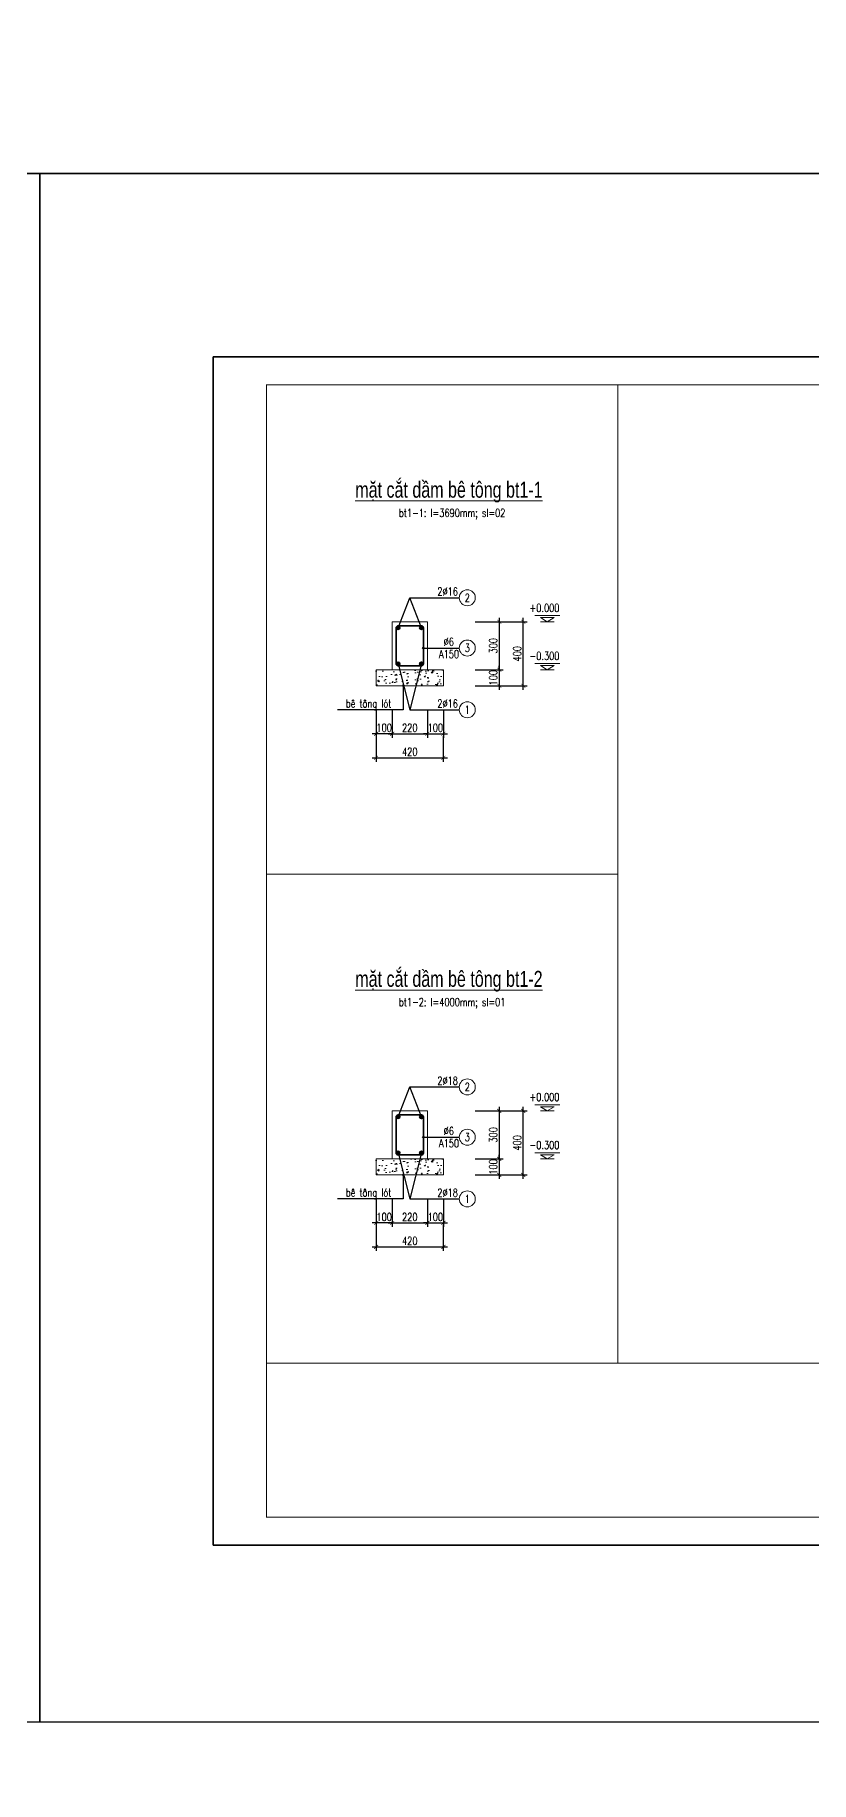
# Model space of a CAD drawing. Extents: x -2098986 to 943, y -1296280 to 73591.
# Drawn here: x -1574276 to -1554874, y -1091974 to -1048310 of the extents above; entities that cross this region are included whole.
import ezdxf
from ezdxf.enums import TextEntityAlignment as Align

# ---------------------------------------------------------------- set-up
doc = ezdxf.new("R2010")
doc.units = 0
doc.header["$LTSCALE"] = 150
doc.header["$PDMODE"] = 35
doc.layers.get('0').update_dxf_attribs({"lineweight": 18})
doc.layers.get('Defpoints').update_dxf_attribs({"lineweight": 18})
for name, color, linetype, lineweight in [('05.Text', 253, 'Continuous', 18), ('11.Khung bo', 32, 'Continuous', 50), ('12.Khung', 36, 'Continuous', 25), ('KCVN-THAY', 7, 'Continuous', 25), ('LS-DIM', 251, 'Continuous', 13), ('LS-HATCH', 147, 'Continuous', 9), ('LS-TEXT', 60, 'Continuous', 20), ('LS-THAY', 7, 'Continuous', 20), ('LS-THEP', 3, 'Continuous', 35)]:
    doc.layers.add(name, color=color, linetype=linetype, lineweight=lineweight)
doc.layers.add('DIM', color=1, linetype='Continuous')
doc.layers.add('Tpl_Bound', color=1, linetype='Continuous', plot=False)
doc.styles.add('chu ghi chu', font='vntimeh.shx', dxfattribs={"width": 0.7})
doc.styles.add('KCVN-LEADER', font='vnromadi.shx', dxfattribs={"width": 0.7, "height": 4})
doc.styles.add('romans.shx', font='romans.shx', dxfattribs={"width": 0.75, "bigfont": 'vns.shx'})
doc.styles.add('vnsimpli', font='vnsimli.shx', dxfattribs={"width": 0.75})
doc.dimstyles.new('D25', dxfattribs={"dimscale": 0, "dimtxt": 200, "dimasz": 100, "dimexe": 100, "dimexo": 0, "dimgap": 50, "dimtad": 1, "dimdec": 0, "dimlfac": 0.25, "dimdsep": 46, "dimtxsty": 'vnsimpli', "dimblk1": 'ARCHTICK', "dimblk2": 'ARCHTICK', "dimsah": 1, "dimcen": 0, "dimdle": 100, "dimclrd": 256, "dimclre": 256, "dimclrt": 60, "dimadec": 0, "dimazin": 0, "dimtfac": 0.004, "dimtdec": 0, "dimtix": 1, "dimtmove": 2, "dimatfit": 3, "dimldrblk": 'ARCHTICK', "dimfxl": 1, "dimtolj": 1, "dimarcsym": 0})
doc.dimstyles.new('LS.GHI CHU', dxfattribs={"dimtxt": 200, "dimasz": 120, "dimexe": 120, "dimexo": 120, "dimgap": 80, "dimtad": 1, "dimdec": 0, "dimzin": 0, "dimdsep": 46, "dimtxsty": 'romans.shx', "dimblk": 'ARCHTICK', "dimcen": 0.09, "dimdle": 120, "dimclrd": 256, "dimclre": 8, "dimclrt": 7, "dimadec": 0, "dimazin": 0, "dimtfac": 1, "dimtdec": 0, "dimtofl": 0, "dimtmove": 0, "dimatfit": 3, "dimldrblk": 'ARCHTICK', "dimfxl": 1, "dimtolj": 1, "dimtzin": 0, "dimarcsym": 0})

# ---------------------------------------------------------------- blocks, each defined once
blk = doc.blocks.new('*U4')
at = {"layer": 'KCVN-THAY', "color": 140}
blk.add_lwpolyline([(214871.76, 86966.68), (215381.8, 86966.68), (215381.8, 86579.68), (214871.76, 86579.68)], close=True, dxfattribs=at)
blk = doc.blocks.new('_ArchTick')
at = {"layer": 'DIM', "color": 0, "const_width": 0.15}
blk.add_lwpolyline([(-0.5, -0.5), (0.5, 0.5)], dxfattribs=at)
blk = doc.blocks.new('*D1061')
at = {"layer": 'Defpoints', "color": 0, "transparency": 16777216}
for p in [(-1565346, -1065176, 0), (-1564466, -1065176, 0), (-1564466, -1065776, 0)]:
    blk.add_point(p, dxfattribs=at)
at = {"layer": 'LS-DIM', "lineweight": -2, "transparency": 16777216}
for p, q in [((-1565346, -1065176, 0), (-1565346, -1065876, 0)), ((-1564466, -1065176, 0), (-1564466, -1065876, 0)), ((-1565446, -1065776, 0), (-1564366, -1065776, 0))]:
    blk.add_line(p, q, dxfattribs=at)
at = {"layer": 'LS-DIM', "lineweight": -2, "transparency": 16777216, "xscale": 100, "yscale": 100, "zscale": 100, "rotation": 180}
blk.add_blockref('_ArchTick', (-1565346, -1065776, 0), dxfattribs=at)
at = {"layer": 'LS-DIM', "lineweight": -2, "transparency": 16777216, "xscale": 100, "yscale": 100, "zscale": 100}
blk.add_blockref('_ArchTick', (-1564466, -1065776, 0), dxfattribs=at)
at = {"layer": 'LS-DIM', "color": 60, "transparency": 16777216, "insert": (-1564906, -1065626, 0), "char_height": 200, "attachment_point": 5, "style": 'vnsimpli'}
blk.add_mtext('\\A1;220', dxfattribs=at)
blk = doc.blocks.new('*D1062')
at = {"layer": 'Defpoints', "color": 0, "transparency": 16777216}
for p in [(-1565746, -1065176, 0), (-1564066, -1065177, 0), (-1564066, -1066376, 0)]:
    blk.add_point(p, dxfattribs=at)
at = {"layer": 'LS-DIM', "lineweight": -2, "transparency": 16777216}
for p, q in [((-1565746, -1065176, 0), (-1565747, -1066475, 0)), ((-1564066, -1065177, 0), (-1564067, -1066476, 0)), ((-1565847, -1066375, 0), (-1563966, -1066376, 0))]:
    blk.add_line(p, q, dxfattribs=at)
at = {"layer": 'LS-DIM', "lineweight": -2, "transparency": 16777216, "xscale": 100, "yscale": 100, "zscale": 100}
for p, rotation in [((-1565747, -1066375, 0), 179.9658978745376), ((-1564066, -1066376, 0), 359.9658978745376)]:
    blk.add_blockref('_ArchTick', p, dxfattribs=dict(at, rotation=rotation))
at = {"layer": 'LS-DIM', "color": 60, "transparency": 16777216, "insert": (-1564906, -1066225, 0), "char_height": 200, "attachment_point": 5, "rotation": 359.9659, "style": 'vnsimpli'}
blk.add_mtext('\\A1;420', dxfattribs=at)
blk = doc.blocks.new('cotthep')
at = {"layer": 'LS-THAY'}
blk.add_circle((-250, 0), 250, dxfattribs=at)
at = {"layer": 'LS-TEXT', "style": 'vnsimpli', "width": 0.75}
for tag, p in [('10', (-250, -123)), ('24`25', (446, 69)), ('A200', (440, -316))]:
    blk.add_attdef(tag, text='', height=250, dxfattribs=at).set_placement(p, align=Align.CENTER)
blk = doc.blocks.new('*D1063')
at = {"layer": 'Defpoints', "color": 0, "transparency": 16777216}
for p in [(-1563268, -1062976, 0), (-1563268, -1064176, 0), (-1562668, -1064176, 0)]:
    blk.add_point(p, dxfattribs=at)
at = {"layer": 'LS-DIM', "lineweight": -2, "transparency": 16777216}
for p, q in [((-1563268, -1062976, 0), (-1562568, -1062976, 0)), ((-1562668, -1062876, 0), (-1562668, -1064276, 0)), ((-1563268, -1064176, 0), (-1562568, -1064176, 0))]:
    blk.add_line(p, q, dxfattribs=at)
at = {"layer": 'LS-DIM', "lineweight": -2, "transparency": 16777216, "xscale": 100, "yscale": 100, "zscale": 100}
for p, rotation in [((-1562668, -1062976, 0), 90), ((-1562668, -1064176, 0), 270)]:
    blk.add_blockref('_ArchTick', p, dxfattribs=dict(at, rotation=rotation))
at = {"layer": 'LS-DIM', "color": 60, "transparency": 16777216, "insert": (-1562818, -1063576, 0), "char_height": 200, "attachment_point": 5, "rotation": 90, "style": 'vnsimpli'}
blk.add_mtext('\\A1;300', dxfattribs=at)
blk = doc.blocks.new('THEP DAM')
at = {"layer": 'LS-THEP'}
for p, q in [((-0.6, 0), (0.6, 0)), ((-0.42, 0.42), (0.42, -0.42)), ((-0.42, -0.42), (0.42, 0.42)), ((0, 0.6), (0, -0.6))]:
    blk.add_line(p, q, dxfattribs=at)
blk.add_circle((0, 0), 0.6, dxfattribs=at)
blk = doc.blocks.new('*D1064')
at = {"layer": 'Defpoints', "color": 0, "transparency": 16777216}
for p in [(-1563267, -1062976, 0), (-1562068, -1062976, 0), (-1563267, -1064576, 0)]:
    blk.add_point(p, dxfattribs=at)
at = {"layer": 'LS-DIM', "lineweight": -2, "transparency": 16777216}
for p, q in [((-1563267, -1062976, 0), (-1561968, -1062976, 0)), ((-1562068, -1064676, 0), (-1562068, -1062876, 0)), ((-1563267, -1064576, 0), (-1561968, -1064576, 0))]:
    blk.add_line(p, q, dxfattribs=at)
at = {"layer": 'LS-DIM', "lineweight": -2, "transparency": 16777216, "xscale": 100, "yscale": 100, "zscale": 100}
for p, rotation in [((-1562068, -1062976, 0), 90), ((-1562068, -1064576, 0), 270)]:
    blk.add_blockref('_ArchTick', p, dxfattribs=dict(at, rotation=rotation))
at = {"layer": 'LS-DIM', "color": 60, "transparency": 16777216, "insert": (-1562218, -1063776, 0), "char_height": 200, "attachment_point": 5, "rotation": 90, "style": 'vnsimpli'}
blk.add_mtext('\\A1;400', dxfattribs=at)
blk = doc.blocks.new('nhieu cot')
at = {"layer": 'LS-DIM', "linetype": 'Continuous'}
for p, q in [((605, 194), (-173, 194)), ((432, 130), (0, 130)), ((0, 130), (216, 0)), ((432, 0), (0, 0)), ((216, 0), (432, 130))]:
    blk.add_line(p, q, dxfattribs=at)
blk.add_solid([(216, 0), (216, 130), (0, 130), (216, 0)], dxfattribs=at)
at = {"color": 31, "linetype": 'Continuous', "style": 'chu ghi chu', "width": 0.7}
for tag, p in [('COT3', (-73, 1058)), ('COT2', (-73, 684)), ('COT1', (-73, 309))]:
    blk.add_attdef(tag, p, '', height=250, dxfattribs=at)
blk = doc.blocks.new('*D1065')
at = {"layer": 'Defpoints', "color": 0, "transparency": 16777216}
for p in [(-1563268, -1064176, 0), (-1563268, -1064576, 0), (-1562668, -1064576, 0)]:
    blk.add_point(p, dxfattribs=at)
at = {"layer": 'LS-DIM', "lineweight": -2, "transparency": 16777216}
for p, q in [((-1562668, -1064176, 0), (-1562668, -1064076, 0)), ((-1563268, -1064176, 0), (-1562568, -1064176, 0)), ((-1562668, -1064176, 0), (-1562668, -1064576, 0)), ((-1563268, -1064576, 0), (-1562568, -1064576, 0)), ((-1562668, -1064576, 0), (-1562668, -1064676, 0))]:
    blk.add_line(p, q, dxfattribs=at)
at = {"layer": 'LS-DIM', "lineweight": -2, "transparency": 16777216, "xscale": 100, "yscale": 100, "zscale": 100}
for p, rotation in [((-1562668, -1064176, 0), 270), ((-1562668, -1064576, 0), 90)]:
    blk.add_blockref('_ArchTick', p, dxfattribs=dict(at, rotation=rotation))
at = {"layer": 'LS-DIM', "color": 60, "transparency": 16777216, "insert": (-1562818, -1064376, 0), "char_height": 200, "attachment_point": 5, "rotation": 90, "style": 'vnsimpli'}
blk.add_mtext('\\A1;100', dxfattribs=at)
blk = doc.blocks.new('*D1066')
at = {"layer": 'Defpoints', "color": 0, "transparency": 16777216}
for p in [(-1564466, -1065176, 0), (-1564066, -1065176, 0), (-1564066, -1065776)]:
    blk.add_point(p, dxfattribs=at)
at = {"layer": 'LS-DIM', "lineweight": -2, "transparency": 16777216}
for p, q in [((-1564466, -1065176), (-1564466, -1065876)), ((-1564066, -1065176), (-1564066, -1065876)), ((-1564466, -1065776), (-1564566, -1065776)), ((-1564466, -1065776), (-1564066, -1065776)), ((-1564066, -1065776), (-1563966, -1065776))]:
    blk.add_line(p, q, dxfattribs=at)
at = {"layer": 'LS-DIM', "lineweight": -2, "transparency": 16777216, "xscale": 100, "yscale": 100, "zscale": 100}
blk.add_blockref('_ArchTick', (-1564466, -1065776), dxfattribs=at)
at = {"layer": 'LS-DIM', "lineweight": -2, "transparency": 16777216, "xscale": 100, "yscale": 100, "zscale": 100, "rotation": 180}
blk.add_blockref('_ArchTick', (-1564066, -1065776), dxfattribs=at)
at = {"layer": 'LS-DIM', "color": 60, "transparency": 16777216, "insert": (-1564266, -1065626), "char_height": 200, "attachment_point": 5, "style": 'vnsimpli'}
blk.add_mtext('\\A1;100', dxfattribs=at)
blk = doc.blocks.new('*D1067')
at = {"layer": 'Defpoints', "color": 0, "transparency": 16777216}
for p in [(-1565746, -1065176, 0), (-1565346, -1065176, 0), (-1565746, -1065776)]:
    blk.add_point(p, dxfattribs=at)
at = {"layer": 'LS-DIM', "lineweight": -2, "transparency": 16777216}
for p, q in [((-1565746, -1065176), (-1565746, -1065876)), ((-1565346, -1065176), (-1565346, -1065876)), ((-1565746, -1065776), (-1565846, -1065776)), ((-1565346, -1065776), (-1565746, -1065776)), ((-1565346, -1065776), (-1565246, -1065776))]:
    blk.add_line(p, q, dxfattribs=at)
at = {"layer": 'LS-DIM', "lineweight": -2, "transparency": 16777216, "xscale": 100, "yscale": 100, "zscale": 100}
blk.add_blockref('_ArchTick', (-1565746, -1065776), dxfattribs=at)
at = {"layer": 'LS-DIM', "lineweight": -2, "transparency": 16777216, "xscale": 100, "yscale": 100, "zscale": 100, "rotation": 180}
blk.add_blockref('_ArchTick', (-1565346, -1065776), dxfattribs=at)
at = {"layer": 'LS-DIM', "color": 60, "transparency": 16777216, "insert": (-1565546, -1065626), "char_height": 200, "attachment_point": 5, "style": 'vnsimpli'}
blk.add_mtext('\\A1;100', dxfattribs=at)
blk = doc.blocks.new('100')
at = {"layer": '11.Khung bo', "const_width": 26.7}
blk.add_lwpolyline([(1860913, -945240), (1860913, -916940), (1896063, -916940), (1896063, -945240)], close=True, dxfattribs=at)
blk.add_lwpolyline([(1860913, -945240), (1860913, -916940), (1896063, -916940), (1896063, -945240)], close=True, dxfattribs=at)
blk.add_lwpolyline([(1860913, -945240), (1860913, -916940), (1896063, -916940), (1896063, -945240)], close=True, dxfattribs=at)
at = {"layer": '12.Khung'}
blk.add_lwpolyline([(1901579, -945940), (1901579, -916240), (1859580, -916240), (1859580, -945940)], close=True, dxfattribs=at)
blk.add_lwpolyline([(1901579, -945940), (1901579, -916240), (1859580, -916240), (1859580, -945940)], close=True, dxfattribs=at)
blk.add_lwpolyline([(1901579, -945940), (1901579, -916240), (1859580, -916240), (1859580, -945940)], close=True, dxfattribs=at)
blk = doc.blocks.new('*D1232')
at = {"layer": 'Defpoints', "color": 0, "transparency": 16777216}
for p in [(-1565346, -1077401, 0), (-1564466, -1077401, 0), (-1564466, -1078001, 0)]:
    blk.add_point(p, dxfattribs=at)
at = {"layer": 'LS-DIM', "lineweight": -2, "transparency": 16777216}
for p, q in [((-1565346, -1077401, 0), (-1565346, -1078101, 0)), ((-1564466, -1077401, 0), (-1564466, -1078101, 0)), ((-1565446, -1078001, 0), (-1564366, -1078001, 0))]:
    blk.add_line(p, q, dxfattribs=at)
at = {"layer": 'LS-DIM', "lineweight": -2, "transparency": 16777216, "xscale": 100, "yscale": 100, "zscale": 100, "rotation": 180}
blk.add_blockref('_ArchTick', (-1565346, -1078001, 0), dxfattribs=at)
at = {"layer": 'LS-DIM', "lineweight": -2, "transparency": 16777216, "xscale": 100, "yscale": 100, "zscale": 100}
blk.add_blockref('_ArchTick', (-1564466, -1078001, 0), dxfattribs=at)
at = {"layer": 'LS-DIM', "color": 60, "transparency": 16777216, "insert": (-1564906, -1077851, 0), "char_height": 200, "attachment_point": 5, "style": 'vnsimpli'}
blk.add_mtext('\\A1;220', dxfattribs=at)
blk = doc.blocks.new('*D1233')
at = {"layer": 'Defpoints', "color": 0, "transparency": 16777216}
for p in [(-1565746, -1077401, 0), (-1564066, -1077402, 0), (-1564066, -1078601, 0)]:
    blk.add_point(p, dxfattribs=at)
at = {"layer": 'LS-DIM', "lineweight": -2, "transparency": 16777216}
for p, q in [((-1565746, -1077401, 0), (-1565747, -1078700, 0)), ((-1564066, -1077402, 0), (-1564067, -1078701, 0)), ((-1565847, -1078600, 0), (-1563966, -1078601, 0))]:
    blk.add_line(p, q, dxfattribs=at)
at = {"layer": 'LS-DIM', "lineweight": -2, "transparency": 16777216, "xscale": 100, "yscale": 100, "zscale": 100}
for p, rotation in [((-1565747, -1078600, 0), 179.9658978745376), ((-1564066, -1078601, 0), 359.9658978745376)]:
    blk.add_blockref('_ArchTick', p, dxfattribs=dict(at, rotation=rotation))
at = {"layer": 'LS-DIM', "color": 60, "transparency": 16777216, "insert": (-1564906, -1078450, 0), "char_height": 200, "attachment_point": 5, "rotation": 359.9659, "style": 'vnsimpli'}
blk.add_mtext('\\A1;420', dxfattribs=at)
blk = doc.blocks.new('*D1234')
at = {"layer": 'Defpoints', "color": 0, "transparency": 16777216}
for p in [(-1563268, -1075201, 0), (-1563268, -1076401, 0), (-1562668, -1076401, 0)]:
    blk.add_point(p, dxfattribs=at)
at = {"layer": 'LS-DIM', "lineweight": -2, "transparency": 16777216}
for p, q in [((-1563268, -1075201, 0), (-1562568, -1075201, 0)), ((-1562668, -1075101, 0), (-1562668, -1076501, 0)), ((-1563268, -1076401, 0), (-1562568, -1076401, 0))]:
    blk.add_line(p, q, dxfattribs=at)
at = {"layer": 'LS-DIM', "lineweight": -2, "transparency": 16777216, "xscale": 100, "yscale": 100, "zscale": 100}
for p, rotation in [((-1562668, -1075201, 0), 90), ((-1562668, -1076401, 0), 270)]:
    blk.add_blockref('_ArchTick', p, dxfattribs=dict(at, rotation=rotation))
at = {"layer": 'LS-DIM', "color": 60, "transparency": 16777216, "insert": (-1562818, -1075801, 0), "char_height": 200, "attachment_point": 5, "rotation": 90, "style": 'vnsimpli'}
blk.add_mtext('\\A1;300', dxfattribs=at)
blk = doc.blocks.new('*D1235')
at = {"layer": 'Defpoints', "color": 0, "transparency": 16777216}
for p in [(-1563267, -1075201, 0), (-1562068, -1075201, 0), (-1563267, -1076801, 0)]:
    blk.add_point(p, dxfattribs=at)
at = {"layer": 'LS-DIM', "lineweight": -2, "transparency": 16777216}
for p, q in [((-1563267, -1075201, 0), (-1561968, -1075201, 0)), ((-1562068, -1076901, 0), (-1562068, -1075101, 0)), ((-1563267, -1076801, 0), (-1561968, -1076801, 0))]:
    blk.add_line(p, q, dxfattribs=at)
at = {"layer": 'LS-DIM', "lineweight": -2, "transparency": 16777216, "xscale": 100, "yscale": 100, "zscale": 100}
for p, rotation in [((-1562068, -1075201, 0), 90), ((-1562068, -1076801, 0), 270)]:
    blk.add_blockref('_ArchTick', p, dxfattribs=dict(at, rotation=rotation))
at = {"layer": 'LS-DIM', "color": 60, "transparency": 16777216, "insert": (-1562218, -1076001, 0), "char_height": 200, "attachment_point": 5, "rotation": 90, "style": 'vnsimpli'}
blk.add_mtext('\\A1;400', dxfattribs=at)
blk = doc.blocks.new('*D1229')
at = {"layer": 'Defpoints', "color": 0, "transparency": 16777216}
for p in [(-1563268, -1076401, 0), (-1563268, -1076801, 0), (-1562668, -1076801, 0)]:
    blk.add_point(p, dxfattribs=at)
at = {"layer": 'LS-DIM', "lineweight": -2, "transparency": 16777216}
for p, q in [((-1562668, -1076401, 0), (-1562668, -1076301, 0)), ((-1563268, -1076401, 0), (-1562568, -1076401, 0)), ((-1562668, -1076401, 0), (-1562668, -1076801, 0)), ((-1563268, -1076801, 0), (-1562568, -1076801, 0)), ((-1562668, -1076801, 0), (-1562668, -1076901, 0))]:
    blk.add_line(p, q, dxfattribs=at)
at = {"layer": 'LS-DIM', "lineweight": -2, "transparency": 16777216, "xscale": 100, "yscale": 100, "zscale": 100}
for p, rotation in [((-1562668, -1076401, 0), 270), ((-1562668, -1076801, 0), 90)]:
    blk.add_blockref('_ArchTick', p, dxfattribs=dict(at, rotation=rotation))
at = {"layer": 'LS-DIM', "color": 60, "transparency": 16777216, "insert": (-1562818, -1076601, 0), "char_height": 200, "attachment_point": 5, "rotation": 90, "style": 'vnsimpli'}
blk.add_mtext('\\A1;100', dxfattribs=at)
blk = doc.blocks.new('*D1230')
at = {"layer": 'Defpoints', "color": 0, "transparency": 16777216}
for p in [(-1564466, -1077401, 0), (-1564066, -1077401, 0), (-1564066, -1078001)]:
    blk.add_point(p, dxfattribs=at)
at = {"layer": 'LS-DIM', "lineweight": -2, "transparency": 16777216}
for p, q in [((-1564466, -1077401), (-1564466, -1078101)), ((-1564066, -1077401), (-1564066, -1078101)), ((-1564466, -1078001), (-1564566, -1078001)), ((-1564466, -1078001), (-1564066, -1078001)), ((-1564066, -1078001), (-1563966, -1078001))]:
    blk.add_line(p, q, dxfattribs=at)
at = {"layer": 'LS-DIM', "lineweight": -2, "transparency": 16777216, "xscale": 100, "yscale": 100, "zscale": 100}
blk.add_blockref('_ArchTick', (-1564466, -1078001), dxfattribs=at)
at = {"layer": 'LS-DIM', "lineweight": -2, "transparency": 16777216, "xscale": 100, "yscale": 100, "zscale": 100, "rotation": 180}
blk.add_blockref('_ArchTick', (-1564066, -1078001), dxfattribs=at)
at = {"layer": 'LS-DIM', "color": 60, "transparency": 16777216, "insert": (-1564266, -1077851), "char_height": 200, "attachment_point": 5, "style": 'vnsimpli'}
blk.add_mtext('\\A1;100', dxfattribs=at)
blk = doc.blocks.new('*D1231')
at = {"layer": 'Defpoints', "color": 0, "transparency": 16777216}
for p in [(-1565746, -1077401, 0), (-1565346, -1077401, 0), (-1565746, -1078001)]:
    blk.add_point(p, dxfattribs=at)
at = {"layer": 'LS-DIM', "lineweight": -2, "transparency": 16777216}
for p, q in [((-1565746, -1077401), (-1565746, -1078101)), ((-1565346, -1077401), (-1565346, -1078101)), ((-1565746, -1078001), (-1565846, -1078001)), ((-1565346, -1078001), (-1565746, -1078001)), ((-1565346, -1078001), (-1565246, -1078001))]:
    blk.add_line(p, q, dxfattribs=at)
at = {"layer": 'LS-DIM', "lineweight": -2, "transparency": 16777216, "xscale": 100, "yscale": 100, "zscale": 100}
blk.add_blockref('_ArchTick', (-1565746, -1078001), dxfattribs=at)
at = {"layer": 'LS-DIM', "lineweight": -2, "transparency": 16777216, "xscale": 100, "yscale": 100, "zscale": 100, "rotation": 180}
blk.add_blockref('_ArchTick', (-1565346, -1078001), dxfattribs=at)
at = {"layer": 'LS-DIM', "color": 60, "transparency": 16777216, "insert": (-1565546, -1077851), "char_height": 200, "attachment_point": 5, "style": 'vnsimpli'}
blk.add_mtext('\\A1;100', dxfattribs=at)

msp = doc.modelspace()

# ---------------------------------------------------------------- hatches: boundary and pattern name
at = {"layer": 'LS-HATCH'}
h = msp.add_hatch(dxfattribs=at)
h.set_pattern_fill('AR-CONC', color=256, scale=2, style=0)
h.set_pattern_definition([(50, (-1236323.14, -232361.52), (364.36934, -31.87817), [38.1, -419.1]), (355, (-1236323.14, -232361.5), (-70.48565, 382.11329), [30.48, -335.28]), (100.451, (-1236292.78, -232364.17), (293.885, 350.23338), [32.38, -356.18]), (46.1842, (-1236323.14, -232259.9), (542.15808, -84.08466), [57.15, -628.65]), (96.6356, (-1236277.96, -232266.9), (474.80847, 494.8511), [48.57, -534.27]), (351.184, (-1236323.14, -232259.9), (474.8092, 494.85024), [45.72, -502.92]), (21, (-1236272.34, -232285.32), (303.22976, -204.53104), [38.1, -419.1]), (326, (-1236272.34, -232285.3), (123.60406, 368.37593), [30.48, -335.28]), (71.4514, (-1236247.07, -232302.36), (426.83298, 163.84572), [32.38, -356.18]), (37.5, (-1236323.14, -232361.52), (6.177207, 169.110078), [0, -331.216, 0, -340.36, 0, -336.55]), (7.5, (-1236323.14, -232361.52), (133.639325, 200.36115), [0, -194.056, 0, -323.596, 0, -128.27]), (327.5, (-1236436.42, -232361.52), (271.18119, -11.457488), [0, -127, 0, -396.24, 0, -525.78]), (317.5, (-1236487.22, -232361.52), (296.25836, 50.85298), [0, -165.1, 0, -263.144, 0, -373.38])])
h.paths.add_polyline_path([(-1565745.8, -1064176.1), (-1564065.8, -1064176.1), (-1564065.8, -1064576.1), (-1565745.8, -1064576.1)])
h = msp.add_hatch(dxfattribs=at)
h.set_pattern_fill('AR-CONC', color=256, scale=2, style=0)
h.set_pattern_definition([(50, (-1236323.14, -244586.52), (364.36934, -31.87817), [38.1, -419.1]), (355, (-1236323.14, -244586.5), (-70.48565, 382.11329), [30.48, -335.28]), (100.451, (-1236292.78, -244589.17), (293.885, 350.23338), [32.38, -356.18]), (46.1842, (-1236323.14, -244484.9), (542.15808, -84.08466), [57.15, -628.65]), (96.6356, (-1236277.96, -244491.9), (474.80847, 494.8511), [48.57, -534.27]), (351.184, (-1236323.14, -244484.9), (474.8092, 494.85024), [45.72, -502.92]), (21, (-1236272.34, -244510.32), (303.22976, -204.53104), [38.1, -419.1]), (326, (-1236272.34, -244510.3), (123.60406, 368.37593), [30.48, -335.28]), (71.4514, (-1236247.07, -244527.36), (426.83298, 163.84572), [32.38, -356.18]), (37.5, (-1236323.14, -244586.52), (6.177207, 169.110078), [0, -331.216, 0, -340.36, 0, -336.55]), (7.5, (-1236323.14, -244586.52), (133.639325, 200.36115), [0, -194.056, 0, -323.596, 0, -128.27]), (327.5, (-1236436.42, -244586.52), (271.18119, -11.457488), [0, -127, 0, -396.24, 0, -525.78]), (317.5, (-1236487.22, -244586.52), (296.25836, 50.85298), [0, -165.1, 0, -263.144, 0, -373.38])])
h.paths.add_polyline_path([(-1565745.8, -1076401.1), (-1564065.8, -1076401.1), (-1564065.8, -1076801.1), (-1565745.8, -1076801.1)])

# ---------------------------------------------------------------- linework, layer by layer
at = {"layer": 'LS-THAY'}
for p, q in [((-1559700.4, -1081505.5), (-1559700.4, -1057055.5)), ((-1559700.4, -1069280.5), (-1568487.9, -1069280.5)), ((-1533337.9, -1081505.5), (-1568487.9, -1081505.5))]:
    msp.add_line(p, q, dxfattribs=at)
at = {"layer": 'LS-THAY', "color": 140}
for points in [[(-1855203.7, -1013074.3), (-1290965.3, -1013073.8), (-1290965.3, -1051773.8), (-1855203.7, -1051773.8)], [(-1855203.6, -1051773.5), (-1290965.2, -1051773), (-1290965, -1090473.8), (-1855203.4, -1090474.3)], [(-1855203.6, -1090474.3), (-1290965.2, -1090473.8), (-1290965, -1141478.4), (-1855203.4, -1141478.9)]]:
    msp.add_lwpolyline(points, close=True, dxfattribs=at)
at = {"layer": 'LS-THAY', "elevation": 0}
for points in [[(-1564465.8, -1064176.1), (-1564465.8, -1062976.1), (-1565345.8, -1062976.1), (-1565345.8, -1064176.1), (-1564465.8, -1064176.1)], [(-1564465.8, -1076401.1), (-1564465.8, -1075201.1), (-1565345.8, -1075201.1), (-1565345.8, -1076401.1), (-1564465.8, -1076401.1)]]:
    msp.add_lwpolyline(points, dxfattribs=at)
for points in [[(-1565745.8, -1064176.1), (-1564065.8, -1064176.1), (-1564065.8, -1064576.1), (-1565745.8, -1064576.1)], [(-1565745.8, -1076401.1), (-1564065.8, -1076401.1), (-1564065.8, -1076801.1), (-1565745.8, -1076801.1)]]:
    msp.add_lwpolyline(points, close=True, dxfattribs=at)
at = {"layer": 'LS-THEP', "elevation": 0}
for points in [[(-1564565.8, -1064026.1), (-1564565.8, -1063126.1, 0.4142136), (-1564615.8, -1063076.1), (-1565195.8, -1063076.1, 0.4142136), (-1565245.8, -1063126.1), (-1565245.8, -1064026.1, 0.4142136), (-1565195.8, -1064076.1), (-1564615.8, -1064076.1, 0.4142136)], [(-1564565.8, -1076251.1), (-1564565.8, -1075351.1, 0.4142136), (-1564615.8, -1075301.1), (-1565195.8, -1075301.1, 0.4142136), (-1565245.8, -1075351.1), (-1565245.8, -1076251.1, 0.4142136), (-1565195.8, -1076301.1), (-1564615.8, -1076301.1, 0.4142136)]]:
    msp.add_lwpolyline(points, format="xyb", close=True, dxfattribs=at)
at = {"layer": 'Tpl_Bound', "color": 1}
msp.add_lwpolyline([(-1569821.3, -1086055.5), (-1569821.3, -1056355.5), (-1527821.3, -1056355.5), (-1527821.3, -1086055.5)], close=True, dxfattribs=at)

# ---------------------------------------------------------------- block references
at = {"layer": '05.Text', "xscale": 1.000009185772931, "yscale": 1.000009185772931, "zscale": 1.000009185772931}
msp.add_blockref('100', (-3429418, -140107), dxfattribs=at)
at = {"layer": 'Defpoints', "xscale": 100, "yscale": 100, "zscale": 100}
for p in [(-23081733.7, -9709742.8), (-23112336.3, -9748442.8), (-23061332, -9748442.8)]:
    msp.add_blockref('*U4', p, dxfattribs=at)
at = {"layer": 'LS-DIM'}
ref = msp.add_blockref('cotthep', (-1563666.5, -1062375.9, 0), dxfattribs=dict(at, xscale=-0.7999999998137355, yscale=0.7999999998137355, zscale=0.8))
ref.add_attrib('10', '2', dxfattribs={"layer": 'LS-TEXT', "height": 200, "style": 'vnsimpli', "width": 0.75}).set_placement((-1563466.5, -1062474.5, 0), align=Align.CENTER)
ref.add_attrib('24`25', '2`16', dxfattribs={"layer": 'LS-TEXT', "height": 200, "style": 'vnsimpli', "width": 0.75}).set_placement((-1563959.5, -1062320.5, 0), align=Align.CENTER)
ref = msp.add_blockref('nhieu cot', (-1561640.1, -1062976.1, 0), dxfattribs=dict(at, xscale=0.7999999998137355, yscale=0.7999999998137355, zscale=0.7999999998137355))
ref.add_attrib('COT1', '+0.000', dxfattribs={"layer": 'LS-TEXT', "linetype": 'Continuous', "height": 200, "style": 'vnsimpli', "width": 0.75}).set_placement((-1561536.9, -1062728.5, 0), align=Align.CENTER)
ref = msp.add_blockref('cotthep', (-1563666.5, -1063632.4, 0), dxfattribs=dict(at, xscale=-0.7999999998137355, yscale=0.7999999998137355, zscale=0.8))
ref.add_attrib('10', '3', dxfattribs={"layer": 'LS-TEXT', "height": 200, "style": 'vnsimpli', "width": 0.75}).set_placement((-1563466.5, -1063731, 0), align=Align.CENTER)
ref.add_attrib('24`25', '`6', dxfattribs={"layer": 'LS-TEXT', "height": 200, "style": 'vnsimpli', "width": 0.75}).set_placement((-1563929.9, -1063577, 0), align=Align.CENTER)
ref.add_attrib('A200', 'A150', dxfattribs={"layer": 'LS-TEXT', "height": 200, "style": 'vnsimpli', "width": 0.75}).set_placement((-1563923.8, -1063884.9, 0), align=Align.CENTER)
ref = msp.add_blockref('nhieu cot', (-1561640.1, -1064176.1, 0), dxfattribs=dict(at, xscale=0.7999999998137355, yscale=0.7999999998137355, zscale=0.7999999998137355))
ref.add_attrib('COT1', '-0.300', dxfattribs={"layer": 'LS-TEXT', "linetype": 'Continuous', "height": 200, "style": 'vnsimpli', "width": 0.75}).set_placement((-1561536.9, -1063928.5, 0), align=Align.CENTER)
ref = msp.add_blockref('cotthep', (-1563666.5, -1065176.2, 0), dxfattribs=dict(at, xscale=-0.7999999998137355, yscale=0.7999999998137355, zscale=0.8))
ref.add_attrib('10', '1', dxfattribs={"layer": 'LS-TEXT', "height": 200, "style": 'vnsimpli', "width": 0.75}).set_placement((-1563466.5, -1065274.8, 0), align=Align.CENTER)
ref.add_attrib('24`25', '2`16', dxfattribs={"layer": 'LS-TEXT', "height": 200, "style": 'vnsimpli', "width": 0.75}).set_placement((-1563959.5, -1065120.8, 0), align=Align.CENTER)
ref = msp.add_blockref('cotthep', (-1563666.5, -1074600.9, 0), dxfattribs=dict(at, xscale=-0.7999999998137355, yscale=0.7999999998137355, zscale=0.8))
ref.add_attrib('10', '2', dxfattribs={"layer": 'LS-TEXT', "height": 200, "style": 'vnsimpli', "width": 0.75}).set_placement((-1563466.5, -1074699.5, 0), align=Align.CENTER)
ref.add_attrib('24`25', '2`18', dxfattribs={"layer": 'LS-TEXT', "height": 200, "style": 'vnsimpli', "width": 0.75}).set_placement((-1563959.5, -1074545.5, 0), align=Align.CENTER)
ref = msp.add_blockref('nhieu cot', (-1561640.1, -1075201.1, 0), dxfattribs=dict(at, xscale=0.7999999998137355, yscale=0.7999999998137355, zscale=0.7999999998137355))
ref.add_attrib('COT1', '+0.000', dxfattribs={"layer": 'LS-TEXT', "linetype": 'Continuous', "height": 200, "style": 'vnsimpli', "width": 0.75}).set_placement((-1561536.9, -1074953.5, 0), align=Align.CENTER)
ref = msp.add_blockref('cotthep', (-1563666.5, -1075857.4, 0), dxfattribs=dict(at, xscale=-0.7999999998137355, yscale=0.7999999998137355, zscale=0.8))
ref.add_attrib('10', '3', dxfattribs={"layer": 'LS-TEXT', "height": 200, "style": 'vnsimpli', "width": 0.75}).set_placement((-1563466.5, -1075956, 0), align=Align.CENTER)
ref.add_attrib('24`25', '`6', dxfattribs={"layer": 'LS-TEXT', "height": 200, "style": 'vnsimpli', "width": 0.75}).set_placement((-1563929.9, -1075802, 0), align=Align.CENTER)
ref.add_attrib('A200', 'A150', dxfattribs={"layer": 'LS-TEXT', "height": 200, "style": 'vnsimpli', "width": 0.75}).set_placement((-1563923.8, -1076109.9, 0), align=Align.CENTER)
ref = msp.add_blockref('nhieu cot', (-1561640.1, -1076401.1, 0), dxfattribs=dict(at, xscale=0.7999999998137355, yscale=0.7999999998137355, zscale=0.7999999998137355))
ref.add_attrib('COT1', '-0.300', dxfattribs={"layer": 'LS-TEXT', "linetype": 'Continuous', "height": 200, "style": 'vnsimpli', "width": 0.75}).set_placement((-1561536.9, -1076153.5, 0), align=Align.CENTER)
ref = msp.add_blockref('cotthep', (-1563666.5, -1077401.2, 0), dxfattribs=dict(at, xscale=-0.7999999998137355, yscale=0.7999999998137355, zscale=0.8))
ref.add_attrib('10', '1', dxfattribs={"layer": 'LS-TEXT', "height": 200, "style": 'vnsimpli', "width": 0.75}).set_placement((-1563466.5, -1077499.8, 0), align=Align.CENTER)
ref.add_attrib('24`25', '2`18', dxfattribs={"layer": 'LS-TEXT', "height": 200, "style": 'vnsimpli', "width": 0.75}).set_placement((-1563959.5, -1077345.8, 0), align=Align.CENTER)
at = {"layer": 'LS-THEP', "yscale": 70.70707070920616}
for p, xscale, zscale in [((-1565195.8, -1063126.1, 0), 70.70707070920616, 70.70707070920616), ((-1564615.8, -1063126.1, 0), -70.70707070920616, 70.7070707089458), ((-1565195.8, -1075351.1, 0), 70.70707070920616, 70.70707070920616), ((-1564615.8, -1075351.1, 0), -70.70707070920616, 70.7070707089458)]:
    msp.add_blockref('THEP DAM', p, dxfattribs=dict(at, xscale=xscale, zscale=zscale))
at = {"layer": 'LS-THEP', "yscale": 70.70707070920616, "rotation": 180}
for p, xscale, zscale in [((-1565195.8, -1064026.1, 0), -70.70707070920616, 70.7070707089458), ((-1564615.8, -1064026.1, 0), 70.70707070920616, 70.70707070920616), ((-1565195.8, -1076251.1, 0), -70.70707070920616, 70.7070707089458), ((-1564615.8, -1076251.1, 0), 70.70707070920616, 70.70707070920616)]:
    msp.add_blockref('THEP DAM', p, dxfattribs=dict(at, xscale=xscale, zscale=zscale))

# ---------------------------------------------------------------- texts
at = {"layer": 'LS-TEXT', "width": 0.75}
for s, height, style, p in [('%%UmÆt c¾t dÇm bª t«ng bt1-1', 400, 'KCVN-LEADER', (-1563925.9, -1059875.1, 0)), ('bt1-1: l=3690mm; sl=02', 200, 'vnsimpli', (-1563846.3, -1060355.5)), ('bª t«ng lãt', 200, 'vnsimpli', (-1565934.9, -1065116.8, 0)), ('%%UmÆt c¾t dÇm bª t«ng bt1-2', 400, 'KCVN-LEADER', (-1563925.9, -1072100.1, 0)), ('bt1-2: l=4000mm; sl=01', 200, 'vnsimpli', (-1563846.3, -1072580.5)), ('bª t«ng lãt', 200, 'vnsimpli', (-1565934.9, -1077341.8, 0))]:
    msp.add_text(s, height=height, dxfattribs=dict(at, style=style)).set_placement(p, align=Align.CENTER)

# ---------------------------------------------------------------- dimensions: what is measured, and where the dimension line sits
at = {"layer": 'LS-DIM'}
for base, p1, p2, angle, override, picture, middle in [((-1562668.5, -1064176.1, 0), (-1563268.5, -1062976.1, 0), (-1563268.5, -1064176.1, 0), 90, {"dimscale": 1}, '*D1063', (-1562818.5, -1063576.1, 0)), ((-1562068.5, -1062976.1, 0), (-1563267.5, -1064576.1, 0), (-1563267.5, -1062976.1, 0), 90, {"dimscale": 1}, '*D1064', (-1562218.5, -1063776.1, 0)), ((-1562668.5, -1064576.1, 0), (-1563268.5, -1064176.1, 0), (-1563268.5, -1064576.1, 0), 90, {"dimscale": 1, "dimfxl": 100}, '*D1065', (-1562818.5, -1064376.1, 0)), ((-1565745.9, -1065776.1), (-1565345.8, -1065176.1, 0), (-1565745.9, -1065176.1, 0), 180, {"dimscale": 1, "dimfxl": 100}, '*D1067', (-1565545.8, -1065626.1)), ((-1562668.5, -1076401.1, 0), (-1563268.5, -1075201.1, 0), (-1563268.5, -1076401.1, 0), 90, {"dimscale": 1}, '*D1234', (-1562818.5, -1075801.1, 0)), ((-1562068.5, -1075201.1, 0), (-1563267.5, -1076801.1, 0), (-1563267.5, -1075201.1, 0), 90, {"dimscale": 1}, '*D1235', (-1562218.5, -1076001.1, 0)), ((-1562668.5, -1076801.1, 0), (-1563268.5, -1076401.1, 0), (-1563268.5, -1076801.1, 0), 90, {"dimscale": 1, "dimfxl": 100}, '*D1229', (-1562818.5, -1076601.1, 0)), ((-1565745.9, -1078001.1), (-1565345.8, -1077401.1, 0), (-1565745.9, -1077401.1, 0), 180, {"dimscale": 1, "dimfxl": 100}, '*D1231', (-1565545.8, -1077851.1))]:
    dim = msp.add_linear_dim(base=base, p1=p1, p2=p2, angle=angle, dimstyle='D25', override=override, dxfattribs=at)
    dim.commit()
    dim.dimension.update_dxf_attribs({"geometry": picture, "text_midpoint": middle})
for p1, p2, distance, picture, middle in [((-1565745.9, -1065176.1, 0), (-1564065.7, -1065177.1, 0), -1198.9, '*D1062', (-1564906.4, -1066225.5, 0)), ((-1565345.8, -1065176.1, 0), (-1564465.8, -1065176.1, 0), -600, '*D1061', (-1564905.8, -1065626.1, 0)), ((-1565745.9, -1077401.1, 0), (-1564065.7, -1077402.1, 0), -1198.9, '*D1233', (-1564906.4, -1078450.5, 0)), ((-1565345.8, -1077401.1, 0), (-1564465.8, -1077401.1, 0), -600, '*D1232', (-1564905.8, -1077851.1, 0))]:
    dim = msp.add_aligned_dim(p1=p1, p2=p2, distance=distance, dimstyle='D25', override={"dimscale": 1, "dimfxl": 100}, dxfattribs=at)
    dim.commit()
    dim.dimension.update_dxf_attribs({"geometry": picture, "text_midpoint": middle})
for base, p1, p2, picture, middle in [((-1564065.7, -1065776.1), (-1564465.8, -1065176.1, 0), (-1564065.7, -1065176.1, 0), '*D1066', (-1564265.8, -1065626.1)), ((-1564065.7, -1078001.1), (-1564465.8, -1077401.1, 0), (-1564065.7, -1077401.1, 0), '*D1230', (-1564265.8, -1077851.1))]:
    dim = msp.add_linear_dim(base=base, p1=p1, p2=p2, dimstyle='D25', override={"dimscale": 1, "dimfxl": 100}, dxfattribs=at)
    dim.commit()
    dim.dimension.update_dxf_attribs({"geometry": picture, "text_midpoint": middle})

# ---------------------------------------------------------------- leaders
for points in [[(-1565195.8, -1063126.1, 0), (-1564905.8, -1062376.1, 0), (-1563666.5, -1062376, 0)], [(-1564615.8, -1063126.1, 0), (-1564905.8, -1062376.1, 0), (-1563666.5, -1062376, 0)], [(-1564565.8, -1063632.4, 0), (-1563666.5, -1063632.4, 0)], [(-1565195.8, -1064026.1, 0), (-1564905.8, -1065176.1, 0), (-1563666.5, -1065176.2, 0)], [(-1564615.8, -1064026.1, 0), (-1564905.8, -1065176.1, 0), (-1563674.7, -1065176.2, 0)], [(-1565067, -1064576.1, 0), (-1565067, -1065176.1, 0), (-1566708.2, -1065176.1, 0)], [(-1565195.8, -1075351.1, 0), (-1564905.8, -1074601.1, 0), (-1563666.5, -1074601, 0)], [(-1564615.8, -1075351.1, 0), (-1564905.8, -1074601.1, 0), (-1563666.5, -1074601, 0)], [(-1564565.8, -1075857.4, 0), (-1563666.5, -1075857.4, 0)], [(-1565195.8, -1076251.1, 0), (-1564905.8, -1077401.1, 0), (-1563666.5, -1077401.2, 0)], [(-1564615.8, -1076251.1, 0), (-1564905.8, -1077401.1, 0), (-1563674.7, -1077401.2, 0)], [(-1565067, -1076801.1, 0), (-1565067, -1077401.1, 0), (-1566708.2, -1077401.1, 0)]]:
    msp.add_leader(points, dimstyle='LS.GHI CHU', override={"dimscale": 50, "dimasz": 0.8, "dimtad": 0, "dimtxsty": 'vnsimpli', "dimldrblk": 'Origin'}, dxfattribs=at)

doc.saveas('drawing.dxf')
